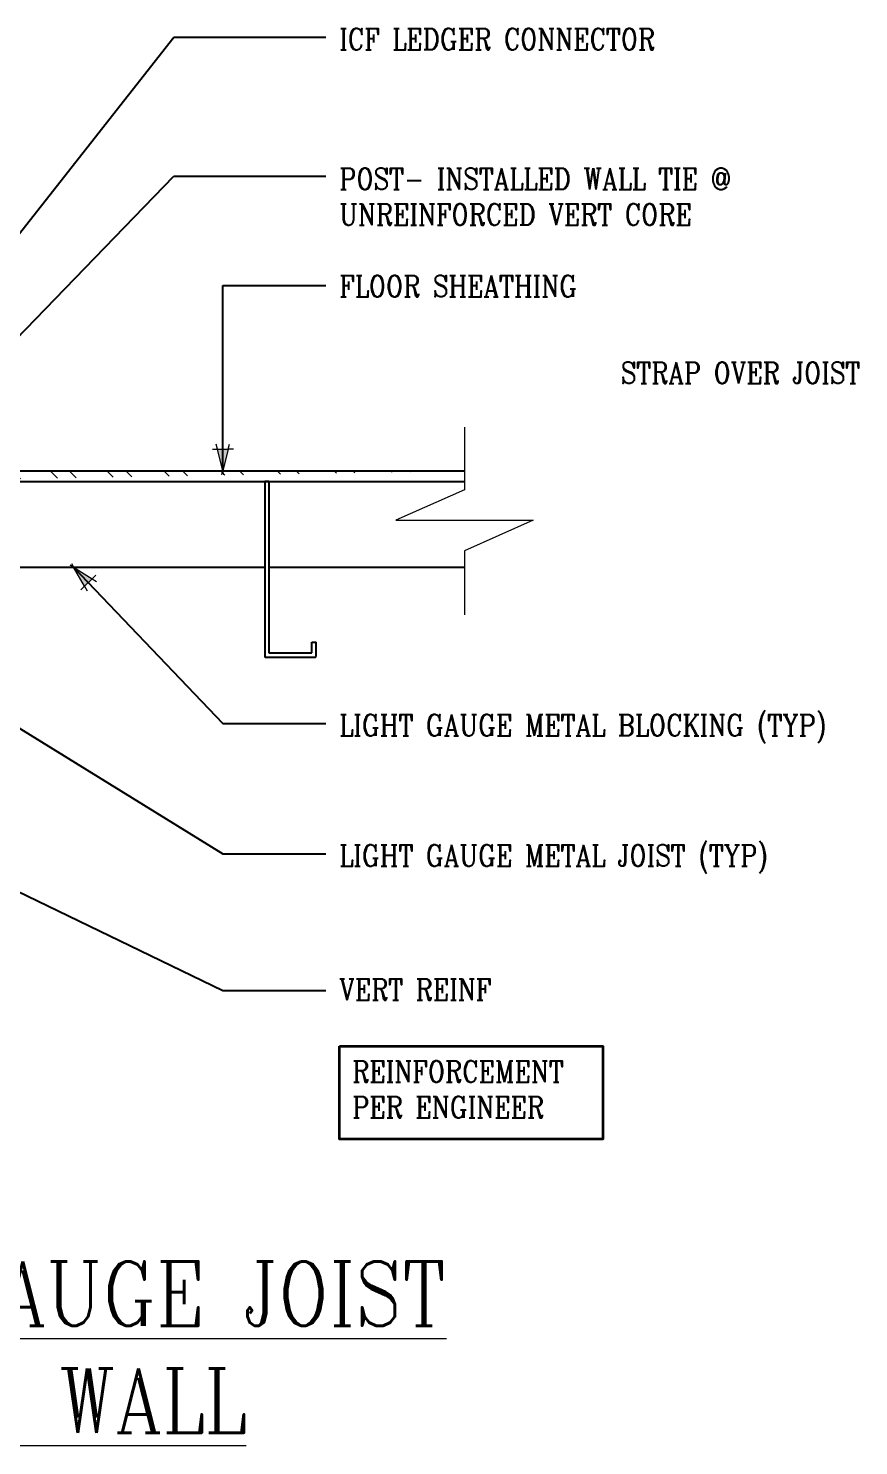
# Model space of a CAD drawing. Header units: inches. Extents: x -213.5 to -135.9, y 388.6 to 464.7.
# Drawn here: x -174.7 to -135.9, y 394.8 to 461 of the extents above; entities that cross this region are included whole.
import ezdxf

# ---------------------------------------------------------------- set-up
doc = ezdxf.new("R2010")
doc.units = ezdxf.units.IN
doc.header["$MEASUREMENT"] = 0
for name, color, linetype, lineweight in [('A2 Hatch', 8, 'Continuous', 9), ('A4 medium', 7, 'Continuous', 35), ('DIM', 3, 'Continuous', 13)]:
    doc.layers.add(name, color=color, linetype=linetype, lineweight=lineweight)
doc.styles.add('ARCTEXT', font='arctext.shx', dxfattribs={"width": 0.85})
doc.styles.add('RomanC', font='romanc.shx', dxfattribs={"width": 0.85, "height": 5})
doc.dimstyles.new('ARCTEXT1-4', dxfattribs={"dimtxt": 4, "dimasz": 2, "dimexe": 2, "dimexo": 2, "dimgap": 2, "dimtad": 1, "dimdec": 4, "dimzin": 3, "dimdsep": 46, "dimlunit": 4, "dimtxsty": 'ARCTEXT', "dimblk": 'ARCHTICK', "dimcen": 2, "dimaunit": 1, "dimadec": 0, "dimazin": 0, "dimtfac": 1, "dimtdec": 4, "dimtmove": 2, "dimatfit": 3, "dimldrblk": 'arrow', "dimfxl": 0, "dimtolj": 1, "dimtzin": 0, "dimarcsym": 0})

# ---------------------------------------------------------------- blocks, each defined once
blk = doc.blocks.new('_ArchTick')
at = {"color": 0, "linetype": 'ByBlock', "const_width": 0.15}
blk.add_lwpolyline([(-0.5, -0.5), (0.5, 0.5)], dxfattribs=at)
blk = doc.blocks.new('arrow')
at = {"layer": 'DIM'}
blk.add_hatch(color=253, dxfattribs=at).paths.add_polyline_path([(-2, 0.5), (-2, -0.5), (0, 0)])
at = {"layer": 'DIM', "lineweight": 9}
for points in [[(-2, 0.9831764405007561), (-2, 0.5), (-2.46875, 0.6171875)], [(0.3742552490839444, 0.0935638122700766), (0, 0)], [(0.3742552490839444, -0.0935638122700766), (0, 0)], [(-2, -0.9831764405007561), (-2, -0.5), (-2.46875, -0.6171875)]]:
    blk.add_lwpolyline(points, dxfattribs=at)
at = {"layer": 'DIM', "lineweight": 15}
blk.add_lwpolyline([(0, 0), (-2, -0.5), (-2, 0.5), (0, 0)], dxfattribs=at)

msp = doc.modelspace()

# ---------------------------------------------------------------- hatches: boundary and pattern name
at = {"layer": 'A2 Hatch', "ltscale": 0.15}
h = msp.add_hatch(dxfattribs=at)
h.set_pattern_fill('ANSI32', color=256, scale=5, angle=90, style=0)
h.set_pattern_definition([(135, (-3427.869091929111, 780.3858251136169), (-1.325825214724777, -1.325825214724776), []), (135, (-3427.869091929111, 781.2697085886168), (-1.325825214724777, -1.325825214724776), [])])
edge = h.paths.add_edge_path()
edge.add_line((-181.7158250757122, 440.3686942903502), (-154.3378032843331, 440.3686942903502))
edge.add_line((-181.7158250757122, 439.8686942903502), (-154.3377578068313, 439.8686942903502))
edge.add_line((-154.3378032843313, 440.3686942903502), (-154.3378032843313, 439.8686942903502))
edge.add_line((-181.7158250757122, 440.3686942903502), (-181.7158250757122, 439.8686942903502))

# ---------------------------------------------------------------- linework, layer by layer
at = {"ltscale": 0.15}
for p, q in [((-181.7158250757122, 440.3686942903502), (-154.3378032843331, 440.3686942903502)), ((-181.7158250757122, 439.8686942903502), (-154.3377578068313, 439.8686942903502)), ((-163.4654208994718, 439.8686942903502), (-163.6654208994725, 439.8686942903502)), ((-163.6654208994725, 439.8686942903502), (-163.6654208994725, 431.6886942903499)), ((-163.4654208994718, 439.8686942903502), (-163.4654208994718, 431.8686942903502)), ((-181.5158250757115, 435.8686942903502), (-163.6654208994725, 435.8686942903502)), ((-163.4654208994718, 435.8686942903502), (-154.3373939868099, 435.8686942903502)), ((-161.4654208994718, 431.8686942903502), (-161.4654208994718, 432.3686942903502)), ((-161.4654208994718, 432.3686942903502), (-161.2654208994711, 432.3686942903502)), ((-161.2654208994711, 431.6886942903499), (-161.2654208994711, 432.3686942903502)), ((-163.6454208994721, 431.6686942903499), (-161.2854208994715, 431.6686942903499)), ((-163.4654208994718, 431.8686942903502), (-161.4654208994718, 431.8686942903502)), ((-163.4654208994718, 431.8686942903502), (-161.4654208994718, 431.8686942903502))]:
    msp.add_line(p, q, dxfattribs=at)
for centre, start, end in [((-163.6454208994721, 431.6886942903499), 180, 270), ((-161.2854208994715, 431.6886942903499), 270, 0)]:
    msp.add_arc(centre, 0.02, start, end, dxfattribs=at)
at = {"layer": 'A4 medium', "ltscale": 0.15}
msp.add_lwpolyline([(-160.1768187949558, 413.5052425451219), (-147.8819016977642, 413.5052425451219), (-147.8819016977642, 409.163241621424), (-160.1768187949558, 409.163241621424)], close=True, dxfattribs=at)
at = {"layer": 'DIM'}
for p, q in [((-154.3379880173663, 442.3997318849046), (-154.3377223019117, 439.4783373530271)), ((-154.3377223019117, 439.4783373530271), (-157.5415280721056, 438.0528993842199)), ((-157.5415280721056, 438.0528993842199), (-151.1336572832944, 438.053482212138)), ((-151.1336572832944, 438.053482212138), (-154.3374630534919, 436.6280442433276)), ((-154.3374630534883, 436.6280442433276), (-154.3371904477783, 433.6308951424432))]:
    msp.add_line(p, q, dxfattribs=at)

# ---------------------------------------------------------------- texts
at = {"layer": 'DIM', "color": 3, "char_height": 1, "attachment_point": 1, "style": 'RomanC'}
for s, insert, width in [('ICF LEDGER CONNECTOR ', (-160.1869354273542, 461.0207167669884), 22.68954545454545), ('POST- INSTALLED WALL TIE @ UNREINFORCED VERT CORE', (-160.1869354273542, 454.4941939067291), 22.68954545454545), ('FLOOR SHEATHING ', (-160.1869354273542, 449.4850441058695), 22.68954545454545), ('STRAP OVER JOIST', (-147.0380076822614, 445.4418519217945), 22.68954545454545), ('LIGHT GAUGE METAL BLOCKING (TYP)', (-160.1869354273542, 428.9815000916821), 22.68954545454545), ('LIGHT GAUGE METAL JOIST (TYP)', (-160.1869354273542, 422.8965752000883), 22.68954545454545), ('VERT REINF ', (-160.1869354273542, 416.647727257992), 22.68954545454545), ('REINFORCEMENT PER ENGINEER', (-159.5786818569661, 412.8196140713559), 13.32674471093725)]:
    msp.add_mtext(s, dxfattribs=dict(at, insert=insert, width=width))
at = {"layer": 'DIM', "insert": (-181.5748212459868, 403.4494833450357), "char_height": 3, "width": 67.57214754929925, "attachment_point": 2, "style": 'RomanC'}
msp.add_mtext('{\\L8" WALL; LIGHT GAUGE JOIST PARALLEL TO WALL}                                               \\P                                                      \\P            ', dxfattribs=at)

# ---------------------------------------------------------------- leaders
at = {"layer": 'DIM'}
for points in [[(-183.8510171201698, 440.3712220993202), (-167.9060194735859, 460.6045671093695), (-160.8085444556957, 460.6045671093695)], [(-181.7158250757122, 439.8686942903502), (-167.9060194735859, 454.1203911226918), (-160.8085444556957, 454.1203911226918)], [(-165.6136386483078, 440.3686942903502), (-165.6260377117916, 449.013782438237), (-160.8085444556957, 449.013782438237)], [(-172.590622987592, 435.8686942903502), (-165.6260377117916, 428.568571256889), (-160.8085444556957, 428.568571256889)], [(-180.5158250757115, 431.6686942903499), (-165.6260377117916, 422.4836463652952), (-160.8085444556957, 422.4836463652952)], [(-184.6324917423801, 425.2869430545911), (-165.6260377117916, 416.1018951295361), (-160.8085444556957, 416.1018951295361)]]:
    msp.add_leader(points, dimstyle='ARCTEXT1-4', override={"dimasz": 0.5, "dimtad": 0}, dxfattribs=at)

doc.saveas('drawing.dxf')
